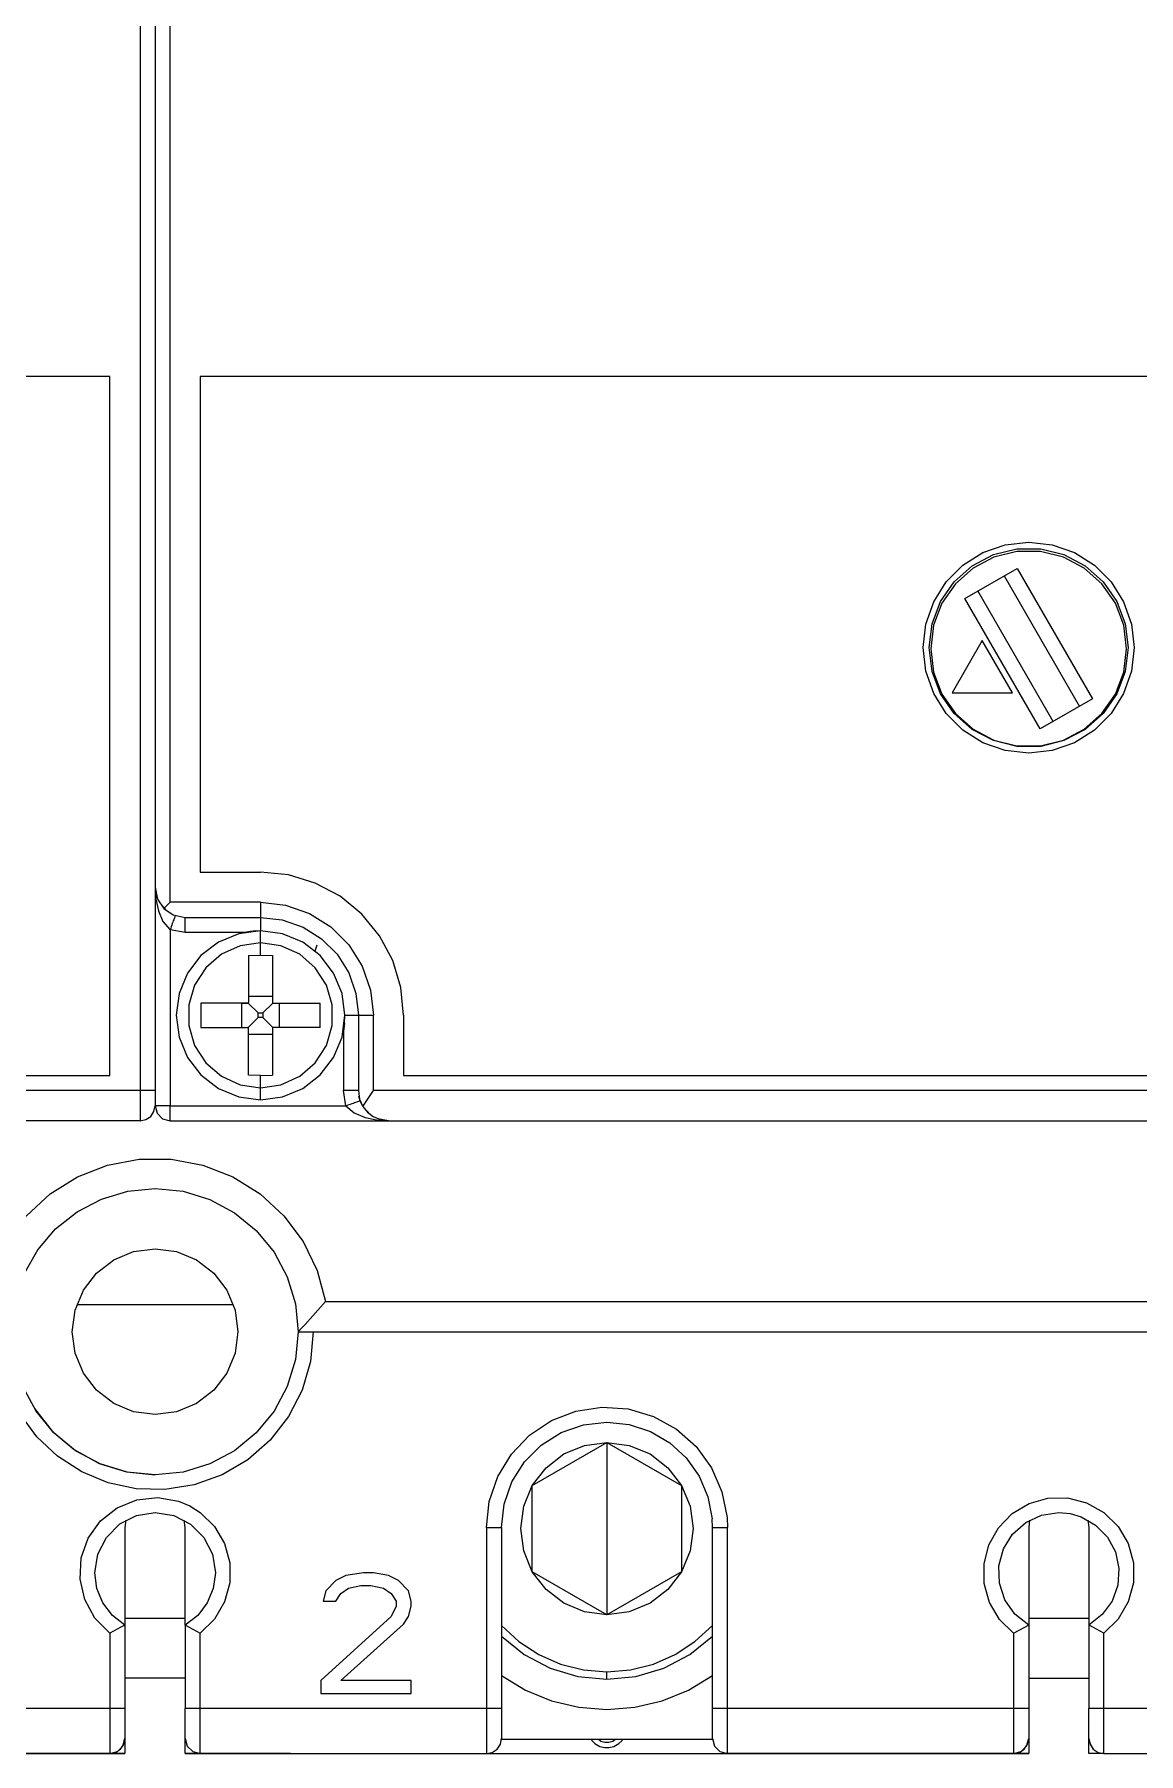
# Model space of a CAD drawing. Header units: millimetres. Extents: x 0 to 120, y 0 to 141.
# Drawn here: x 26 to 62.7, y 1.2 to 58.3 of the extents above; entities that cross this region are included whole.
import ezdxf

# ---------------------------------------------------------------- set-up
doc = ezdxf.new("R2010")
doc.units = ezdxf.units.MM

# ---------------------------------------------------------------- blocks, each defined once
blk = doc.blocks.new('CHINT_33b7f1845c325dab9e2d9ec35e9a58be_FACE_0')
at = {"color": 141, "linetype": 'Continuous', "true_color": 0x40d9ff}
for p, q in [((30.5, 29.482), (30.5, 79.482)), ((58.183, 40.313), (60.683, 35.983)), ((59.817, 35.483), (57.317, 39.813)), ((30, 29.982), (30.047, 29.681)), ((30.141, 29.47), (30.397, 29.184)), ((30.293, 29.275), (30.5, 29.482)), ((33.5, 29.482), (30.5, 29.482)), ((31, 28.482), (30.5, 28.568)), ((31, 28.982), (33.5, 28.982)), ((33.5, 28.532), (33.255, 28.522)), ((33.5, 27.732), (33.5, 28.139)), ((35.312, 27.867), (35.377, 28.073)), ((33.9, 26.361), (33.1, 26.361)), ((31.516, 26.132), (31.516, 25.332)), ((32.872, 26.132), (32.872, 25.332)), ((33.094, 26.138), (33.423, 25.809)), ((33.423, 25.655), (33.423, 25.809)), ((33.423, 25.809), (33.577, 25.809)), ((33.577, 25.809), (33.906, 26.138)), ((33.577, 25.809), (33.577, 25.655)), ((34.128, 25.332), (34.128, 26.132)), ((35.484, 25.332), (35.484, 26.132)), ((36.288, 25.471), (36.3, 25.732)), ((36.75, 25.732), (36.75, 23.232)), ((37.25, 23.232), (37.25, 25.732)), ((33.423, 25.655), (33.094, 25.326)), ((33.1, 25.104), (33.9, 25.104)), ((33.577, 25.655), (33.423, 25.655)), ((33.906, 25.326), (33.577, 25.655)), ((33.5, 23.732), (33.1, 23.748)), ((33.5, 23.732), (33.9, 23.748)), ((33.5, 23.325), (33.5, 23.732)), ((36.336, 22.732), (36.25, 23.232)), ((36.896, 22.711), (37.25, 23.232)), ((112.75, 23.232), (37.25, 23.232)), ((37.141, 22.439), (36.924, 22.669)), ((37.75, 22.232), (37.399, 22.296)), ((29.5, 22.232), (7.25, 22.232)), ((30.5, 22.232), (37.75, 22.232)), ((27.401, 16.132), (32.599, 16.132)), ((34.75, 15.232), (85.25, 15.232)), ((48.986, 9.065), (49, 8.732)), ((29, 5.732), (31, 5.732)), ((59, 5.732), (61, 5.732)), ((45, 3.698), (45, 3.948)), ((59, 3.732), (61, 3.732)), ((29, 1.732), (29, 1.232)), ((31, 1.232), (31, 1.732)), ((59, 1.732), (59, 1.232)), ((48.501, 1.698), (41.499, 1.698)), ((61.5, 1.232), (71, 1.232))]:
    blk.add_line(p, q, dxfattribs=at)
for points in [[(4, 86.982), (0.5, 86.982), (0.5, 119.232), (29.5, 119.232), (29.5, 23.232), (7.25, 23.232), (7.25, 25.732)], [(30, 119.232), (30, 87.482), (30, 78.982), (30, 29.982)], [(8.25, 25.732), (8.25, 23.732), (28.5, 23.732), (28.5, 46.932), (1.5, 46.932), (1.5, 30.482), (3.5, 30.482)], [(63.1, 46.932), (31.5, 46.932), (31.5, 30.482), (33.5, 30.482)], [(55.5, 37.932), (55.588, 38.711), (55.847, 39.451), (56.264, 40.115), (56.818, 40.669), (57.481, 41.086), (58.221, 41.345), (59, 41.432), (59.779, 41.345), (60.519, 41.086), (61.182, 40.669), (61.736, 40.115), (62.153, 39.451), (62.412, 38.711), (62.5, 37.932)], [(55.7, 37.932), (55.796, 38.722), (56.078, 39.466), (56.53, 40.121), (57.125, 40.648), (57.83, 41.018), (58.602, 41.208), (59.398, 41.208), (60.17, 41.018), (60.875, 40.648), (61.47, 40.121), (61.922, 39.466), (62.204, 38.722), (62.3, 37.932)], [(62.25, 37.898), (62.156, 38.676), (61.878, 39.408), (61.433, 40.053), (60.846, 40.573), (60.152, 40.937), (59.392, 41.124), (58.608, 41.124), (57.848, 40.937), (57.154, 40.573), (56.567, 40.053), (56.122, 39.408), (55.844, 38.676), (55.75, 37.898)], [(56.884, 39.563), (58.616, 40.563), (61.116, 36.233), (59.384, 35.233), (56.884, 39.563)], [(62.5, 37.932), (62.412, 37.153), (62.153, 36.414), (61.736, 35.75), (61.182, 35.196), (60.519, 34.779), (59.779, 34.52), (59, 34.432), (58.221, 34.52), (57.481, 34.779), (56.818, 35.196), (56.264, 35.75), (55.847, 36.414), (55.588, 37.153), (55.5, 37.932)], [(62.3, 37.932), (62.204, 37.143), (61.922, 36.399), (61.47, 35.744), (60.875, 35.216), (60.17, 34.847), (59.398, 34.656), (58.602, 34.656), (57.83, 34.847), (57.125, 35.216), (56.53, 35.744), (56.078, 36.399), (55.796, 37.143), (55.7, 37.932)], [(55.75, 37.898), (55.844, 37.12), (56.122, 36.387), (56.567, 35.743), (57.154, 35.223), (57.848, 34.859), (58.608, 34.672), (59.392, 34.672), (60.152, 34.859), (60.846, 35.223), (61.433, 35.743), (61.878, 36.387), (62.156, 37.12), (62.25, 37.898)], [(56.461, 36.432), (58.461, 36.432), (57.461, 38.164), (56.461, 36.432)], [(38.25, 25.732), (38.159, 26.659), (37.888, 27.55), (37.449, 28.371), (36.859, 29.091), (36.139, 29.682), (35.318, 30.121), (34.427, 30.391), (33.5, 30.482)], [(30, 29.982), (30, 23.232), (30, 23.232), (30, 22.732), (30, 22.732), (30, 22.732)], [(30, 29.982), (30.083, 29.582), (30.293, 29.275)], [(30, 29.982), (30.026, 29.587), (30.11, 29.202), (30.262, 28.844), (30.5, 28.568)], [(30.293, 29.275), (30.6, 29.066), (31, 28.982)], [(33.5, 29.482), (34.334, 29.388), (35.127, 29.111), (35.838, 28.664), (36.432, 28.07), (36.879, 27.359), (37.156, 26.567), (37.25, 25.732)], [(33.5, 29.482), (33.5, 29.426), (33.5, 29.371), (33.5, 29.317), (33.5, 29.265), (33.5, 29.216), (33.5, 29.171), (33.5, 29.129), (33.5, 29.091), (33.5, 29.059), (33.5, 29.032), (33.5, 29.01), (33.5, 28.995), (33.5, 28.985), (33.5, 28.982)], [(30.667, 29.039), (30.666, 29.037), (30.662, 29.028), (30.657, 29.013), (30.65, 28.993), (30.641, 28.967), (30.63, 28.937), (30.618, 28.901), (30.604, 28.862), (30.589, 28.819), (30.572, 28.773), (30.555, 28.724), (30.537, 28.673), (30.519, 28.621), (30.5, 28.568)], [(30.5, 28.568), (30.5, 22.732), (36.336, 22.732)], [(33.5, 28.532), (32.775, 28.437), (32.1, 28.157), (31.52, 27.712), (31.075, 27.132), (30.795, 26.457), (30.7, 25.732), (30.795, 25.008), (31.075, 24.332), (31.52, 23.752), (32.1, 23.307), (32.775, 23.028), (33.5, 22.932)], [(31, 28.482), (31, 28.538), (31, 28.594), (31, 28.647), (31, 28.699), (31, 28.748), (31, 28.794), (31, 28.836), (31, 28.873), (31, 28.906), (31, 28.933), (31, 28.954), (31, 28.97), (31, 28.979), (31, 28.982)], [(33.5, 28.982), (34.223, 28.901), (34.91, 28.66), (35.526, 28.273), (36.041, 27.759), (36.428, 27.142), (36.669, 26.455), (36.75, 25.732)], [(33.5, 28.982), (33.5, 28.98), (33.5, 28.971), (33.5, 28.958), (33.5, 28.939), (33.5, 28.915), (33.5, 28.886), (33.5, 28.853), (33.5, 28.816), (33.5, 28.775), (33.5, 28.731), (33.5, 28.684), (33.5, 28.635), (33.5, 28.584), (33.5, 28.532)], [(36.3, 25.732), (36.205, 26.457), (35.925, 27.132), (35.48, 27.712), (34.9, 28.157), (34.225, 28.437), (33.5, 28.532)], [(33.5, 22.932), (34.225, 23.028), (34.9, 23.307), (35.48, 23.752), (35.925, 24.332), (36.205, 25.008), (36.3, 25.732), (36.205, 26.457), (35.925, 27.132), (35.48, 27.712), (34.9, 28.157), (34.225, 28.437), (33.5, 28.532)], [(33.5, 28.139), (33.5, 28.191), (33.5, 28.239), (33.5, 28.284), (33.5, 28.326), (33.5, 28.364), (33.5, 28.399), (33.5, 28.43), (33.5, 28.457), (33.5, 28.48), (33.5, 28.498), (33.5, 28.513), (33.5, 28.524), (33.5, 28.53), (33.5, 28.532)], [(33.228, 28.519), (32.973, 28.482), (31, 28.482)], [(33.5, 28.139), (32.822, 28.042), (32.199, 27.757), (31.681, 27.309), (31.31, 26.732), (31.117, 26.075), (31.117, 25.39), (31.31, 24.732), (31.681, 24.156), (32.199, 23.707), (32.822, 23.423), (33.5, 23.325)], [(33.5, 23.325), (34.178, 23.423), (34.801, 23.707), (35.319, 24.156), (35.69, 24.732), (35.883, 25.39), (35.883, 26.075), (35.69, 26.732), (35.319, 27.309), (34.801, 27.757), (34.178, 28.042), (33.5, 28.139)], [(33.1, 27.716), (33.5, 27.732), (33.9, 27.716)], [(33.1, 27.716), (33.1, 27.615), (33.1, 27.512), (33.1, 27.407), (33.1, 27.3), (33.1, 27.191), (33.1, 27.081), (33.1, 26.969), (33.1, 26.855), (33.1, 26.741), (33.1, 26.625), (33.1, 26.508), (33.1, 26.39), (33.1, 26.271), (33.1, 26.152)], [(33.9, 27.716), (33.9, 27.615), (33.9, 27.512), (33.9, 27.407), (33.9, 27.3), (33.9, 27.191), (33.9, 27.081), (33.9, 26.969), (33.9, 26.855), (33.9, 26.741), (33.9, 26.625), (33.9, 26.508), (33.9, 26.39), (33.9, 26.271), (33.9, 26.152)], [(33.08, 26.132), (32.961, 26.132), (32.842, 26.132), (32.725, 26.132), (32.608, 26.132), (32.492, 26.132), (32.377, 26.132), (32.264, 26.132), (32.152, 26.132), (32.041, 26.132), (31.932, 26.132), (31.825, 26.132), (31.72, 26.132), (31.617, 26.132), (31.516, 26.132)], [(32.872, 26.132), (32.885, 26.132), (32.898, 26.132), (32.912, 26.132), (32.926, 26.132), (32.94, 26.132), (32.955, 26.132), (32.97, 26.132), (32.985, 26.132), (33, 26.132), (33.016, 26.132), (33.031, 26.132), (33.047, 26.132), (33.064, 26.132), (33.08, 26.132)], [(33.094, 26.138), (33.08, 26.132), (33.1, 26.152), (33.094, 26.138)], [(33.906, 26.138), (33.92, 26.132), (33.9, 26.152), (33.906, 26.138)], [(33.92, 26.132), (34.039, 26.132), (34.158, 26.132), (34.275, 26.132), (34.392, 26.132), (34.508, 26.132), (34.623, 26.132), (34.736, 26.132), (34.848, 26.132), (34.959, 26.132), (35.068, 26.132), (35.175, 26.132), (35.28, 26.132), (35.383, 26.132), (35.484, 26.132)], [(36.3, 25.732), (36.352, 25.732), (36.403, 25.732), (36.452, 25.732), (36.499, 25.732), (36.543, 25.732), (36.584, 25.732), (36.621, 25.732), (36.654, 25.732), (36.683, 25.732), (36.707, 25.732), (36.725, 25.732), (36.739, 25.732), (36.747, 25.732), (36.75, 25.732)], [(36.75, 25.732), (36.753, 25.732), (36.763, 25.732), (36.778, 25.732), (36.8, 25.732), (36.827, 25.732), (36.859, 25.732), (36.896, 25.732), (36.938, 25.732), (36.984, 25.732), (37.033, 25.732), (37.085, 25.732), (37.139, 25.732), (37.194, 25.732), (37.25, 25.732)], [(38.25, 25.732), (38.25, 23.732), (111.75, 23.732), (111.75, 25.732)], [(31.516, 25.332), (31.617, 25.332), (31.72, 25.332), (31.825, 25.332), (31.932, 25.332), (32.041, 25.332), (32.152, 25.332), (32.264, 25.332), (32.377, 25.332), (32.492, 25.332), (32.608, 25.332), (32.725, 25.332), (32.842, 25.332), (32.961, 25.332), (33.08, 25.332)], [(33.094, 25.326), (33.08, 25.332), (33.1, 25.312), (33.094, 25.326)], [(33.1, 23.748), (33.1, 23.849), (33.1, 23.952), (33.1, 24.058), (33.1, 24.165), (33.1, 24.273), (33.1, 24.384), (33.1, 24.496), (33.1, 24.609), (33.1, 24.724), (33.1, 24.84), (33.1, 24.957), (33.1, 25.075), (33.1, 25.193), (33.1, 25.312)], [(33.906, 25.326), (33.9, 25.312), (33.92, 25.332), (33.906, 25.326)], [(33.9, 25.312), (33.9, 25.193), (33.9, 25.075), (33.9, 24.957), (33.9, 24.84), (33.9, 24.724), (33.9, 24.609), (33.9, 24.496), (33.9, 24.384), (33.9, 24.273), (33.9, 24.165), (33.9, 24.058), (33.9, 23.952), (33.9, 23.849), (33.9, 23.748)], [(35.484, 25.332), (35.383, 25.332), (35.28, 25.332), (35.175, 25.332), (35.068, 25.332), (34.959, 25.332), (34.848, 25.332), (34.736, 25.332), (34.623, 25.332), (34.508, 25.332), (34.392, 25.332), (34.275, 25.332), (34.158, 25.332), (34.039, 25.332), (33.92, 25.332)], [(36.287, 25.459), (36.25, 25.206), (36.25, 23.232)], [(29.5, 23.232), (29.5, 23.12), (29.5, 23.01), (29.5, 22.902), (29.5, 22.798), (29.5, 22.7), (29.5, 22.609), (29.5, 22.525), (29.5, 22.45), (29.5, 22.386), (29.5, 22.331), (29.5, 22.288), (29.5, 22.257), (29.5, 22.239), (29.5, 22.232)], [(30, 23.232), (29.962, 23.232), (29.854, 23.232), (29.5, 23.232)], [(30, 23.232), (30, 23.176), (30, 23.121), (30, 23.067), (30, 23.015), (30, 22.966), (30, 22.921), (30, 22.879), (30, 22.841), (30, 22.809), (30, 22.782), (30, 22.76), (30, 22.745), (30, 22.735), (30, 22.732)], [(33.5, 22.932), (33.5, 22.934), (33.5, 22.941), (33.5, 22.951), (33.5, 22.966), (33.5, 22.985), (33.5, 23.008), (33.5, 23.035), (33.5, 23.066), (33.5, 23.1), (33.5, 23.139), (33.5, 23.18), (33.5, 23.225), (33.5, 23.274), (33.5, 23.325)], [(36.75, 23.232), (36.747, 23.232), (36.737, 23.232), (36.722, 23.232), (36.7, 23.232), (36.673, 23.232), (36.641, 23.232), (36.604, 23.232), (36.562, 23.232), (36.516, 23.232), (36.467, 23.232), (36.415, 23.232), (36.361, 23.232), (36.306, 23.232), (36.25, 23.232)], [(36.336, 22.732), (36.389, 22.751), (36.441, 22.769), (36.491, 22.787), (36.54, 22.805), (36.587, 22.821), (36.63, 22.836), (36.669, 22.85), (36.704, 22.863), (36.735, 22.873), (36.761, 22.882), (36.781, 22.89), (36.795, 22.895), (36.804, 22.898), (36.807, 22.899)], [(36.75, 23.232), (36.79, 22.952), (36.896, 22.711)], [(36.875, 22.748), (36.807, 22.899), (36.767, 23.051)], [(29.5, 22.232), (29.691, 22.27), (29.854, 22.379), (29.962, 22.541), (30, 22.732)], [(30, 22.732), (30.067, 22.482), (30.25, 22.299), (30.5, 22.232)], [(30.5, 22.732), (30.444, 22.732), (30.389, 22.732), (30.335, 22.732), (30.283, 22.732), (30.234, 22.732), (30.188, 22.732), (30.146, 22.732), (30.109, 22.732), (30.077, 22.732), (30.05, 22.732), (30.028, 22.732), (30.013, 22.732), (30.003, 22.732), (30, 22.732)], [(30.5, 22.232), (30.5, 22.235), (30.5, 22.245), (30.5, 22.26), (30.5, 22.282), (30.5, 22.309), (30.5, 22.341), (30.5, 22.379), (30.5, 22.421), (30.5, 22.466), (30.5, 22.515), (30.5, 22.567), (30.5, 22.621), (30.5, 22.676), (30.5, 22.732)], [(36.336, 22.732), (36.612, 22.494), (36.969, 22.342), (37.355, 22.259), (37.75, 22.232)], [(36.896, 22.711), (37.046, 22.522), (37.241, 22.371), (37.478, 22.27), (37.75, 22.232)], [(37.75, 22.232), (112.25, 22.232), (112.6, 22.295)], [(37.75, 22.232), (119, 22.232), (119, 20.895), (120, 20.458)], [(24.338, 16.232), (24.62, 17.263), (25.089, 18.223), (25.728, 19.08), (26.513, 19.805), (27.42, 20.371), (28.415, 20.76), (29.466, 20.957), (30.534, 20.957), (31.585, 20.76), (32.58, 20.371), (33.487, 19.805), (34.272, 19.08), (34.911, 18.223), (35.38, 17.263), (35.662, 16.232)], [(25.252, 15.382), (25.369, 16.287), (25.656, 17.153), (26.103, 17.948), (26.694, 18.643), (27.408, 19.213), (28.217, 19.635), (29.092, 19.895), (30, 19.982)], [(30, 19.982), (30.927, 19.891), (31.818, 19.621), (32.639, 19.182), (33.359, 18.591), (33.949, 17.871), (34.388, 17.05), (34.659, 16.159), (34.75, 15.232)], [(30, 12.482), (29.288, 12.576), (28.625, 12.851), (28.055, 13.288), (27.618, 13.857), (27.344, 14.521), (27.25, 15.232), (27.344, 15.944), (27.618, 16.607), (28.055, 17.177), (28.625, 17.614), (29.288, 17.889), (30, 17.982)], [(30, 17.982), (30.712, 17.889), (31.375, 17.614), (31.945, 17.177), (32.382, 16.607), (32.656, 15.944), (32.75, 15.232), (32.656, 14.521), (32.382, 13.857), (31.945, 13.288), (31.375, 12.851), (30.712, 12.576), (30, 12.482)], [(34.987, 15.476), (35.662, 16.232), (84.338, 16.232)], [(34.987, 15.476), (34.807, 15.29), (34.75, 15.232)], [(30.322, 9.992), (29.372, 10.02), (28.442, 10.219), (27.563, 10.582), (26.764, 11.098), (26.072, 11.749), (25.508, 12.515), (25.092, 13.37), (24.836, 14.285), (24.75, 15.232)], [(30, 10.482), (29.073, 10.574), (28.182, 10.844), (27.361, 11.283), (26.641, 11.874), (26.051, 12.593), (25.612, 13.415), (25.341, 14.306), (25.25, 15.232)], [(34.75, 15.232), (34.659, 14.306), (34.388, 13.415), (33.949, 12.593), (33.359, 11.874), (32.639, 11.283), (31.818, 10.844), (30.927, 10.574), (30, 10.482)], [(35.25, 15.232), (35.157, 14.248), (34.881, 13.298), (34.431, 12.417), (33.824, 11.636), (33.082, 10.982), (32.23, 10.48), (31.299, 10.146), (30.322, 9.992)], [(25.992, 12.682), (26.582, 11.934), (27.308, 11.319), (28.143, 10.86), (29.052, 10.578), (30, 10.482)], [(41, 8.732), (41.095, 9.599), (41.376, 10.425), (41.829, 11.17), (42.432, 11.799), (43.158, 12.283), (43.971, 12.598), (44.833, 12.729), (45.703, 12.67), (46.54, 12.424), (47.304, 12.002), (47.958, 11.425), (48.471, 10.72), (48.819, 9.921), (48.986, 9.065)], [(41.5, 8.732), (41.588, 9.511), (41.847, 10.251), (42.264, 10.915), (42.818, 11.469), (43.481, 11.886), (44.221, 12.145), (45, 12.232)], [(45, 12.232), (45.738, 12.154), (46.443, 11.921), (47.083, 11.545), (47.629, 11.042), (48.058, 10.436), (48.348, 9.753), (48.488, 9.023)], [(45, 5.838), (42.523, 7.268), (42.523, 10.128), (45, 11.558)], [(42.523, 10.128), (42.978, 10.72), (43.57, 11.175), (44.26, 11.46), (45, 11.558)], [(45, 11.558), (47.477, 10.128), (47.477, 7.268), (45, 5.838)], [(45, 11.558), (45, 8.698), (45, 5.838)], [(45, 11.558), (45.74, 11.46), (46.43, 11.175), (47.022, 10.72), (47.477, 10.128)], [(28.5, 5.232), (28.003, 5.728), (27.664, 6.341), (27.509, 7.025), (27.549, 7.725), (27.783, 8.387), (28.19, 8.957), (28.741, 9.392), (29.39, 9.657), (30.088, 9.731), (30.778, 9.608)], [(42.523, 7.268), (42.237, 7.958), (42.14, 8.698), (42.237, 9.438), (42.523, 10.128)], [(47.477, 10.128), (47.763, 9.438), (47.86, 8.698), (47.763, 7.958), (47.477, 7.268)], [(58.5, 5.232), (58.034, 5.688), (57.702, 6.249), (57.525, 6.876), (57.518, 7.528), (57.678, 8.159), (57.997, 8.728), (58.452, 9.195), (59.012, 9.529), (59.639, 9.706), (60.29, 9.715), (60.922, 9.556)], [(28, 7.232), (28.098, 7.851), (28.383, 8.409), (28.826, 8.852), (29.385, 9.135), (30.004, 9.232), (30.623, 9.133)], [(30.623, 9.133), (31.178, 8.848), (31.619, 8.406), (31.902, 7.849), (32, 7.232)], [(30.778, 9.608), (31.155, 9.45), (31.5, 9.232)], [(31.5, 9.232), (31.971, 8.77), (32.305, 8.2), (32.478, 7.563), (32.478, 6.902), (32.305, 6.265), (31.971, 5.695), (31.5, 5.232)], [(59, 5.5), (58.545, 5.86), (58.213, 6.335), (58.03, 6.885), (58.014, 7.464), (58.164, 8.024), (58.468, 8.518), (58.901, 8.903), (59.426, 9.148), (60, 9.232)], [(60, 9.232), (60.376, 9.197), (60.738, 9.091)], [(60.922, 9.556), (61.499, 9.233), (61.971, 8.771), (62.305, 8.201), (62.478, 7.563), (62.478, 6.903), (62.305, 6.265), (61.972, 5.695), (61.5, 5.232)], [(28.5, 5.232), (28.5, 2.732), (19, 2.732), (19, 8.732)], [(29.032, 8.982), (29, 8.732), (29, 5.5), (29, 2.732)], [(31, 5.5), (31, 8.732), (30.968, 8.982)], [(41, 8.732), (41, 2.732), (31.5, 2.732), (31.5, 5.232)], [(41, 8.732), (41.056, 8.732), (41.111, 8.732), (41.165, 8.732), (41.217, 8.732), (41.266, 8.732), (41.312, 8.732), (41.354, 8.732), (41.391, 8.732), (41.423, 8.732), (41.45, 8.732), (41.472, 8.732), (41.487, 8.732), (41.497, 8.732), (41.5, 8.732)], [(41.5, 8.732), (41.5, 2.732), (41.5, 2.732)], [(48.5, 2.732), (48.5, 8.732), (48.488, 9.023)], [(48.5, 8.732), (48.503, 8.732), (48.513, 8.732), (48.528, 8.732), (48.55, 8.732), (48.577, 8.732), (48.609, 8.732), (48.646, 8.732), (48.688, 8.732), (48.734, 8.732), (48.783, 8.732), (48.835, 8.732), (48.889, 8.732), (48.944, 8.732), (49, 8.732)], [(58.5, 5.232), (58.5, 2.732), (49, 2.732), (49, 8.732)], [(59.032, 8.982), (59, 8.732), (59, 5.5), (59, 2.732)], [(60.738, 9.091), (61.223, 8.815), (61.613, 8.415), (61.877, 7.924), (61.995, 7.378), (61.957, 6.821), (61.767, 6.296), (61.44, 5.844), (61, 5.5)], [(60.968, 8.982), (61, 8.732), (61, 5.5), (61, 2.732)], [(71, 8.732), (71, 2.732), (61.5, 2.732), (61.5, 5.232)], [(29, 5.5), (28.586, 5.818), (28.268, 6.232), (28.068, 6.715), (28, 7.232)], [(32, 7.232), (31.932, 6.715), (31.732, 6.232), (31.414, 5.818), (31, 5.5)], [(37.833, 5.785), (35.5, 3.658), (35.5, 3.232), (38.5, 3.232), (38.5, 3.658), (36.167, 3.658), (38.25, 5.53), (38.417, 5.785), (38.5, 6.126), (38.5, 6.296), (38.417, 6.637), (38.083, 6.977), (37.75, 7.147), (37.25, 7.232), (36.917, 7.232), (36.333, 7.147), (36, 6.977), (35.667, 6.637), (35.583, 6.296), (36, 6.296), (36.167, 6.551), (36.417, 6.722), (36.833, 6.807), (37.167, 6.807), (37.583, 6.722), (37.833, 6.551), (38, 6.296), (38, 6.126), (37.833, 5.785)], [(45, 5.838), (44.26, 5.935), (43.57, 6.221), (42.978, 6.675), (42.523, 7.268)], [(47.477, 7.268), (47.022, 6.675), (46.43, 6.221), (45.74, 5.935), (45, 5.838)], [(29, 5.5), (28.968, 5.482), (28.867, 5.425), (28.5, 5.232)], [(31, 5.5), (31, 3.732), (29, 3.732)], [(31, 5.5), (31, 2.732), (31, 2.732)], [(31, 5.5), (31.033, 5.481), (31.135, 5.424), (31.5, 5.232)], [(41.5, 5.487), (42.078, 4.953), (42.735, 4.523), (43.455, 4.206), (44.217, 4.013), (45, 3.948)], [(45, 3.948), (45.783, 4.013), (46.545, 4.206), (47.265, 4.523), (47.922, 4.953), (48.5, 5.487)], [(58.5, 5.232), (58.868, 5.426), (58.968, 5.482), (59, 5.5)], [(61.5, 5.232), (61.132, 5.426), (61.032, 5.482), (61, 5.5)], [(41.5, 5.127), (42.253, 4.52), (43.11, 4.069), (44.037, 3.791), (45, 3.698)], [(45, 3.698), (45.963, 3.791), (46.89, 4.069), (47.747, 4.52), (48.5, 5.127)], [(41.5, 3.824), (42.298, 3.341), (43.162, 2.986), (44.07, 2.77), (45, 2.698)], [(45, 2.698), (45.93, 2.77), (46.838, 2.986), (47.702, 3.341), (48.5, 3.824)], [(29, 2.732), (28.997, 2.732), (28.987, 2.732), (28.972, 2.732), (28.95, 2.732), (28.923, 2.732), (28.891, 2.732), (28.854, 2.732), (28.812, 2.732), (28.766, 2.732), (28.717, 2.732), (28.665, 2.732), (28.611, 2.732), (28.556, 2.732), (28.5, 2.732)], [(28.5, 2.732), (28.5, 2.564), (28.5, 2.399), (28.5, 2.237), (28.5, 2.081), (28.5, 1.934), (28.5, 1.797), (28.5, 1.672), (28.5, 1.56), (28.5, 1.462), (28.5, 1.381), (28.5, 1.316), (28.5, 1.27), (28.5, 1.242), (28.5, 1.232)], [(29, 2.732), (29, 2.62), (29, 2.51), (29, 2.402), (29, 2.298), (29, 2.2), (29, 2.109), (29, 2.025), (29, 1.95), (29, 1.886), (29, 1.831), (29, 1.788), (29, 1.757), (29, 1.739), (29, 1.732)], [(31, 1.732), (31, 1.739), (31, 1.757), (31, 1.788), (31, 1.831), (31, 1.886), (31, 1.95), (31, 2.025), (31, 2.109), (31, 2.2), (31, 2.298), (31, 2.402), (31, 2.51), (31, 2.62), (31, 2.732)], [(31.5, 2.732), (31.146, 2.732), (31.038, 2.732), (31, 2.732)], [(31.5, 1.232), (31.5, 1.242), (31.5, 1.27), (31.5, 1.316), (31.5, 1.381), (31.5, 1.462), (31.5, 1.56), (31.5, 1.672), (31.5, 1.797), (31.5, 1.934), (31.5, 2.081), (31.5, 2.237), (31.5, 2.399), (31.5, 2.564), (31.5, 2.732)], [(41.5, 2.732), (41.497, 2.732), (41.487, 2.732), (41.472, 2.732), (41.45, 2.732), (41.423, 2.732), (41.391, 2.732), (41.354, 2.732), (41.312, 2.732), (41.266, 2.732), (41.217, 2.732), (41.165, 2.732), (41.111, 2.732), (41.056, 2.732), (41, 2.732)], [(41, 2.732), (41, 2.564), (41, 2.399), (41, 2.237), (41, 2.081), (41, 1.934), (41, 1.797), (41, 1.672), (41, 1.56), (41, 1.462), (41, 1.381), (41, 1.316), (41, 1.27), (41, 1.242), (41, 1.232)], [(41.5, 2.732), (41.5, 2.62), (41.5, 2.51), (41.5, 2.402), (41.5, 2.298), (41.5, 2.2), (41.5, 2.109), (41.5, 2.025), (41.5, 1.95), (41.5, 1.886), (41.5, 1.831), (41.5, 1.788), (41.5, 1.757), (41.5, 1.739), (41.5, 1.732)], [(41.5, 2.732), (41.5, 2.35), (41.5, 2.025), (41.5, 1.808), (41.5, 1.732)], [(48.5, 1.732), (48.5, 1.739), (48.5, 1.757), (48.5, 1.788), (48.5, 1.831), (48.5, 1.886), (48.5, 1.95), (48.5, 2.025), (48.5, 2.109), (48.5, 2.2), (48.5, 2.298), (48.5, 2.402), (48.5, 2.51), (48.5, 2.62), (48.5, 2.732)], [(49, 2.732), (48.646, 2.732), (48.538, 2.732), (48.5, 2.732)], [(49, 1.232), (49, 1.242), (49, 1.27), (49, 1.316), (49, 1.381), (49, 1.462), (49, 1.56), (49, 1.672), (49, 1.797), (49, 1.934), (49, 2.081), (49, 2.237), (49, 2.399), (49, 2.564), (49, 2.732)], [(59, 2.732), (58.997, 2.732), (58.987, 2.732), (58.972, 2.732), (58.95, 2.732), (58.923, 2.732), (58.891, 2.732), (58.854, 2.732), (58.812, 2.732), (58.766, 2.732), (58.717, 2.732), (58.665, 2.732), (58.611, 2.732), (58.556, 2.732), (58.5, 2.732)], [(58.5, 2.732), (58.5, 2.564), (58.5, 2.399), (58.5, 2.237), (58.5, 2.081), (58.5, 1.934), (58.5, 1.797), (58.5, 1.672), (58.5, 1.56), (58.5, 1.462), (58.5, 1.381), (58.5, 1.316), (58.5, 1.27), (58.5, 1.242), (58.5, 1.232)], [(59, 2.732), (59, 2.62), (59, 2.51), (59, 2.402), (59, 2.298), (59, 2.2), (59, 2.109), (59, 2.025), (59, 1.95), (59, 1.886), (59, 1.831), (59, 1.788), (59, 1.757), (59, 1.739), (59, 1.732)], [(61, 1.732), (61, 1.739), (61, 1.757), (61, 1.788), (61, 1.831), (61, 1.886), (61, 1.95), (61, 2.025), (61, 2.109), (61, 2.2), (61, 2.298), (61, 2.402), (61, 2.51), (61, 2.62), (61, 2.732)], [(61.5, 2.732), (61.444, 2.732), (61.389, 2.732), (61.335, 2.732), (61.283, 2.732), (61.234, 2.732), (61.188, 2.732), (61.146, 2.732), (61.109, 2.732), (61.077, 2.732), (61.05, 2.732), (61.028, 2.732), (61.013, 2.732), (61.003, 2.732), (61, 2.732)], [(61.5, 1.232), (61.5, 1.242), (61.5, 1.27), (61.5, 1.316), (61.5, 1.381), (61.5, 1.462), (61.5, 1.56), (61.5, 1.672), (61.5, 1.797), (61.5, 1.934), (61.5, 2.081), (61.5, 2.237), (61.5, 2.399), (61.5, 2.564), (61.5, 2.732)], [(28.5, 1.232), (28.75, 1.299), (28.933, 1.482), (29, 1.732)], [(28.5, 1.232), (28.691, 1.27), (28.854, 1.379), (28.962, 1.541), (29, 1.732)], [(31, 1.732), (31.067, 1.482), (31.25, 1.299), (31.5, 1.232)], [(41, 1.232), (41.191, 1.27), (41.354, 1.379), (41.462, 1.541), (41.5, 1.732)], [(48.5, 1.732), (48.567, 1.482), (48.75, 1.299), (49, 1.232)], [(58.5, 1.232), (58.75, 1.299), (58.933, 1.482), (59, 1.732)], [(58.5, 1.232), (58.691, 1.27), (58.854, 1.379), (58.962, 1.541), (59, 1.732)], [(61.5, 1.232), (61, 1.232), (61, 1.732)], [(61, 1.732), (61.038, 1.541), (61.146, 1.379), (61.309, 1.27), (61.5, 1.232)], [(29, 1.232), (28.5, 1.232), (19, 1.232)], [(25.5, 1.232), (25.6, 1.232), (26.5, 1.232), (29, 1.232)], [(34.5, 1.232), (34.4, 1.232), (33.5, 1.232), (31, 1.232)], [(31, 1.232), (31.5, 1.232), (41, 1.232)], [(34.5, 1.232), (34.513, 1.232), (34.55, 1.232), (34.612, 1.232), (34.698, 1.232), (34.807, 1.232), (34.936, 1.232), (35.086, 1.232), (35.253, 1.232), (35.436, 1.232), (35.632, 1.232), (35.839, 1.232), (36.055, 1.232), (36.276, 1.232), (36.5, 1.232)], [(34.5, 1.232), (34.513, 1.232), (34.552, 1.232), (34.615, 1.232), (34.703, 1.232), (34.813, 1.232), (34.943, 1.232), (35.092, 1.232), (35.256, 1.232), (35.433, 1.232), (35.62, 1.232), (35.814, 1.232), (36.01, 1.232), (36.207, 1.232), (36.4, 1.232)], [(36.4, 1.232), (36.65, 1.232), (53.35, 1.232), (53.6, 1.232)], [(44.489, 1.698), (44.5, 1.671), (44.6, 1.568), (44.767, 1.466), (44.933, 1.432), (45.067, 1.432), (45.233, 1.466), (45.4, 1.568), (45.5, 1.671), (45.511, 1.698)], [(45.28, 1.698), (45.2, 1.637), (45.067, 1.603), (44.933, 1.603), (44.8, 1.637), (44.72, 1.698)], [(59, 1.232), (58.5, 1.232), (49, 1.232)], [(53.5, 1.232), (53.724, 1.232), (53.945, 1.232), (54.161, 1.232), (54.368, 1.232), (54.564, 1.232), (54.747, 1.232), (54.914, 1.232), (55.064, 1.232), (55.193, 1.232), (55.302, 1.232), (55.388, 1.232), (55.45, 1.232), (55.487, 1.232), (55.5, 1.232)], [(55.5, 1.232), (55.487, 1.232), (55.448, 1.232), (55.385, 1.232), (55.297, 1.232), (55.187, 1.232), (55.057, 1.232), (54.908, 1.232), (54.744, 1.232), (54.567, 1.232), (54.38, 1.232), (54.186, 1.232), (53.99, 1.232), (53.793, 1.232), (53.6, 1.232)], [(55.5, 1.232), (55.6, 1.232), (56.5, 1.232), (59, 1.232)], [(61.5, 1.232), (63.5, 1.232), (64.4, 1.232), (64.5, 1.232)]]:
    blk.add_lwpolyline(points, dxfattribs=at)
blk = doc.blocks.new('CHINT_33b7f1845c325dab9e2d9ec35e9a58be')
at = {"color": 141, "true_color": 0x40d9ff}
blk.add_blockref('CHINT_33b7f1845c325dab9e2d9ec35e9a58be_FACE_0', (0, 0), dxfattribs=at)

msp = doc.modelspace()

# ---------------------------------------------------------------- block references
at = {"color": 141, "true_color": 0x40d9ff}
msp.add_blockref('CHINT_33b7f1845c325dab9e2d9ec35e9a58be', (0, 0), dxfattribs=at)

doc.saveas('drawing.dxf')
